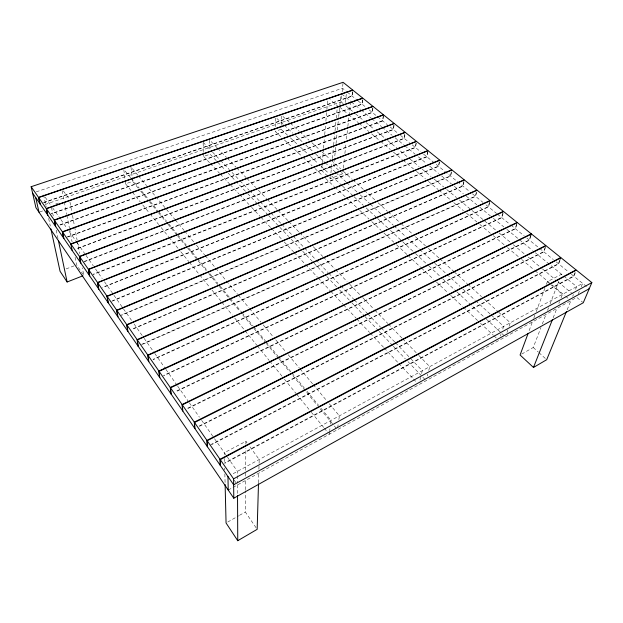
<?xml version="1.0" encoding="UTF-8"?>
<svg xmlns="http://www.w3.org/2000/svg" width="623" height="623" viewBox="0 0 623 623"><rect width="100%" height="100%" fill="white"/><g stroke="black" fill="none" stroke-linecap="round" stroke-linejoin="round"><path stroke-width="0.47" stroke-dasharray="3.12 2.34" d="M256.084 527.751L245.322 511.989L245.501 490.683M245.509 489.717L245.587 480.037M245.618 476.159L245.664 471.315M245.672 470.349L245.851 448.077M245.89 444.207L245.914 441.302L224.342 452.719L224.389 454.642M258.514 482.786L258.802 473.091M258.911 469.212L259.051 464.361M259.082 463.395L259.191 459.517L249.231 445.85M275.366 126.71L275.701 117.412L283.59 124.647M287.561 135.222L281.137 129.28L281.285 125.566M281.323 124.639L281.713 115.356L289.617 122.529M343.187 168.997L342.658 173.833L330.377 178.653L321.608 170.492L322.192 163.717M322.278 162.751L323.454 149.193M323.539 148.227L324.63 135.643M324.715 134.677L325.556 124.989M325.891 121.119L326.81 110.473M326.896 109.5L327.823 98.855M330.377 178.653L330.564 176.737M330.938 172.906L331.958 162.369M332.332 158.538L333.539 146.094M333.632 145.136L334.933 131.726M335.026 130.768L336.14 119.281M336.233 118.323L337.44 105.871L330.104 99.727M338.585 170.118L333.827 165.788L335.937 144.559M336.031 143.594L336.988 133.945M337.37 130.082L338.616 117.537M338.71 116.571L339.769 105.957M339.839 105.271L340.82 95.342M343.125 103.535L341.131 101.884L341.77 95.514M342.136 91.877L343.094 82.298M345.399 102.452L346.256 94.252M343.296 168.031L344.464 157.385M344.885 153.515L346.053 142.877M346.474 139.007L347.751 127.396M347.852 126.43L350.508 102.25M352.501 91.729L352.034 95.981L43.626 202.491M352.696 91.885L352.221 96.137L43.774 202.701M362.493 99.789L361.971 104.064L51.32 213.634M362.687 99.945L362.165 104.22L51.468 213.853M329.575 431.474L329.209 434.239L327.371 431.98M329.692 430.548L329.941 428.702M330.548 424.084L331.039 420.393L321.141 408.408M372.71 108.044L372.141 112.327L59.224 225.09M372.912 108.2L372.344 112.49L59.38 225.308M337.666 427.861L338.328 423.235M338.865 419.544L339.395 415.845L327.534 401.687M383.293 115.621L382.545 120.776L67.339 236.865M383.495 115.785L382.748 120.948L67.502 237.09M393.868 125.122L393.191 129.436L76.606 248.624M394.079 125.293L393.401 129.6L76.769 248.865M404.825 133.968L404.093 138.29L84.284 261.426M404.895 135.004L404.304 138.462L84.455 261.668M416.047 143.025L415.253 147.363L93.139 274.245M416.265 143.204L415.471 147.534L93.31 274.494M427.713 151.436L426.693 156.653L103.138 287.078M427.939 151.623L426.911 156.832L102.421 287.701M439.316 161.816L438.405 166.17L112.514 300.668M439.55 162.003L438.631 166.357L111.797 301.306M451.192 172.439L450.406 175.927L121.283 315.051M451.628 171.753L450.639 176.114L121.469 315.324M463.769 181.558L462.718 185.927L131.243 329.497M464.01 181.752L462.959 186.121L132.333 329.388M419.988 380.038L420.681 377.234M421.607 373.496L422.293 370.693L409.521 357.384M427.331 375.996L427.806 374.127M428.764 370.389L429.722 366.651L417.535 354.098M476.245 192.686L475.341 196.183L141.522 344.394M476.72 192.009L475.583 196.385L141.725 344.683M489.491 202.327L488.284 206.711L153.017 359.362M489.748 202.53L488.541 206.914L153.227 359.666M502.862 213.121L501.577 217.505L163.966 375.233M503.127 213.331L501.834 217.715L163.296 375.949M516.592 224.202L515.213 228.594L175.265 391.626M516.856 224.42L515.478 228.805L175.491 391.945M530.687 235.58L529.223 239.972L186.082 408.992M530.96 235.806L529.495 240.198L187.18 408.898M500.401 336.054L500.993 334.294M502.769 329.022L503.657 326.382L490.753 314.553M506.974 332.441L507.885 329.801M509.092 326.281L510.307 322.769L498.081 311.679M545.172 247.276L543.614 251.669L198.176 426.521M545.452 247.502L543.895 251.894L198.41 426.864M529.161 330.579L533.537 318.82M533.872 317.917L534.884 315.199M536.232 311.578L544.977 288.06M546.324 284.438L547.337 281.721L561.51 274.221L560.817 276.028M559.727 260.173L558.403 263.685L210.683 444.658M560.015 260.406L558.691 263.918L211.789 444.565M521.724 354.066L533.265 347.47L540.935 327.573M542.329 323.96L546.169 314.008M547.562 310.394L548.606 307.676M550 304.063L558.722 281.456M553.138 317.839L557.071 307.91M558.862 303.401L559.579 301.594M561.004 297.989L562.437 294.375L550.927 284.734M575.006 272.524L573.604 276.036L224.49 462.982M575.309 272.765L573.9 276.277L224.747 463.348M567.156 309.802L570.808 300.893M572.701 296.283L573.417 294.531M575.559 289.306L576.657 286.635L535.375 252.79M578.261 293.9L579.351 291.268M581.173 286.884L582.637 283.379L231.904 474.376M227.738 522.035L238.625 515.821M239.466 515.338L245.322 511.989M228.22 490.052L576.805 297.405L582.536 302.163M66.139 268.926L73.966 265.912M321.608 170.492L333.827 165.788M39.864 211.921L42.668 210.94M130.589 177.664L123.782 169.425L125.573 183.832L132.629 181.355L138.197 188.107M203.495 152.674L203.643 156.451L210.091 154.193L225.526 170.367M281.137 129.28L275.202 131.36L281.596 137.333M55.673 204.033L58.422 203.075M45.113 204.508L341.131 101.884M36.282 191.845L342.494 88.232L346.544 91.526M347.299 92.134L357.477 100.404M358.225 101.012L366.441 107.693M369.174 109.913L387.272 124.623M390.208 127.006L397.832 133.205M400.527 135.393L409.42 142.612M412.169 144.847L420.704 151.794M423.484 154.045L469.508 191.448M472.429 193.815L483.066 202.467M486.049 204.889L496.648 213.502M497.403 214.117L510.221 224.537M510.977 225.144L524.161 235.86M526.817 238.017L538.887 247.829M539.643 248.437L553.325 259.557M556.222 261.917L568.378 271.792M571.322 274.182L589.233 288.737M341.762 94.026L350.772 101.409M351.52 102.024L360.522 109.407M361.278 110.022L371.028 118.027M371.783 118.643L381.541 126.64M382.288 127.256L392.046 135.253M395.044 137.714L404.047 145.104M404.802 145.72L415.307 154.333M418.306 156.794L426.56 163.561M429.566 166.022L438.569 173.404M441.575 175.873L451.332 183.871M454.331 186.332L463.333 193.714M466.339 196.175L476.844 204.788M479.842 207.249L490.356 215.87M493.354 218.33L503.859 226.943M506.865 229.404L532.377 250.329M345.866 105.809L354.83 113.246M355.577 113.869L365.296 121.929M366.044 122.552L374.259 129.374M377.25 131.85L386.969 139.91M387.716 140.533L409.389 158.515M410.136 159.13L419.108 166.575M422.098 169.051L431.061 176.496M434.052 178.972L443.771 187.032M446.761 189.517L456.472 197.577M459.463 200.053L496.087 230.44M499.078 232.916L510.284 242.222M513.274 244.699L525.236 254.62M528.226 257.104L541.675 268.264M542.423 268.887L555.132 279.423M558.122 281.908L572.319 293.69M339.652 107.094L347.86 113.962M348.607 114.593L358.303 122.708M359.05 123.331L368.746 131.453M371.729 133.945L379.937 140.814M380.684 141.444L390.38 149.559M393.362 152.059L402.318 159.55M403.058 160.173L413.501 168.919M416.491 171.411L425.439 178.91M428.422 181.402L438.117 189.524M438.865 190.147L450.803 200.139M453.785 202.631L463.481 210.753M466.463 213.253L476.906 221.99M479.897 224.49L490.34 233.228M493.323 235.728L504.513 245.096M507.496 247.596L518.686 256.956M521.669 259.456L534.347 270.071M535.095 270.694L549.268 282.562M552.251 285.061L564.936 295.676M565.676 296.299L567.919 298.168M547.337 281.721L550.21 284.135M290.341 123.183L298.962 131.009M299.686 131.663L309.031 140.144M311.905 142.753L319.093 149.271M321.966 151.88L330.595 159.706M331.311 160.36L340.656 168.841M343.53 171.45L352.159 179.276M352.875 179.93L363.661 189.711M364.377 190.365L375.163 200.147M378.036 202.755L387.381 211.236M388.098 211.89L400.324 222.972M401.041 223.626L412.543 234.061M415.416 236.67L425.478 245.805M428.359 248.413L439.137 258.195M439.861 258.849L453.513 271.239M454.237 271.893L467.172 283.636M467.896 284.283L481.548 296.68M484.429 299.289L497.364 311.025M341.303 172.594L342.658 173.833M533.265 347.47L538.21 351.979M538.918 352.626L545.989 359.066M284.306 125.301L292.903 133.19M295.777 135.814L302.942 142.387M305.807 145.019L312.98 151.584M315.845 154.216L324.451 162.097M325.167 162.759L335.197 171.956M335.914 172.618L345.952 181.815M346.668 182.469L357.423 192.328M360.289 194.96L369.61 203.503M370.327 204.157L381.081 214.016M383.947 216.64L393.269 225.183M393.985 225.845L406.165 237.013M406.881 237.674L419.069 248.842M419.785 249.504L431.973 260.671M434.838 263.303L446.309 273.816M447.026 274.47L459.93 286.3M462.796 288.932L474.983 300.099M475.699 300.753L490.036 313.899M290.419 137.87L299.71 146.46M300.426 147.121L309.709 155.719M310.425 156.381L318.283 163.647M321.141 166.294L328.999 173.568M331.857 176.208L341.856 185.459M342.572 186.121L353.288 196.035M354.004 196.697L363.295 205.294M366.153 207.934L376.868 217.855M377.577 218.509L387.584 227.769M390.442 230.409L401.874 240.984M402.583 241.646L414.731 252.883M415.448 253.545L428.305 265.445M429.021 266.107L441.878 278.006M442.595 278.668L456.168 291.221M456.885 291.883L485.457 318.322M486.174 318.984L501.18 332.869M501.889 333.531L505.463 336.833M284.438 139.988L291.541 146.623M294.375 149.279L302.194 156.583M302.903 157.245L312.131 165.874M314.973 168.529L322.784 175.834M325.627 178.482L334.154 186.448M334.863 187.118L345.516 197.07M346.224 197.732L356.878 207.693M359.72 210.348L368.948 218.977M371.791 221.632L381.027 230.261M383.861 232.916L393.806 242.207M396.649 244.862L407.302 254.823M408.01 255.485L420.798 267.431M421.506 268.1L433.577 279.384M436.419 282.04L447.781 292.662M450.624 295.31L462.694 306.602M463.403 307.264L477.607 320.541M480.45 323.189L493.237 335.143M493.946 335.805L496.788 338.46M217.092 147.698L209.647 140.027L209.943 149.473M217.77 148.399L226.57 157.463M227.247 158.156L236.055 167.221M236.732 167.922L246.21 177.687M246.887 178.38L255.695 187.445M258.397 190.233L266.527 198.605M267.205 199.298L277.36 209.756M278.037 210.457L288.192 220.916M288.87 221.617L299.032 232.075M299.71 232.768L310.542 243.928M313.252 246.716L322.73 256.481M323.407 257.174L334.917 269.027M335.595 269.728L347.112 281.58M349.815 284.368L359.977 294.827M362.687 297.615L374.197 309.475M374.875 310.168L387.74 323.415M388.417 324.116L401.96 338.063M402.637 338.756L416.857 353.405M203.09 142.27L209.819 149.279M212.505 152.082L219.903 159.792M220.573 160.493L229.319 169.596M232.005 172.4L239.403 180.109M240.073 180.81L248.818 189.922M249.488 190.622L259.573 201.128M260.243 201.829L270.335 212.342M271.005 213.043L281.09 223.548M281.767 224.249L292.522 235.463M293.192 236.164L303.954 247.378M304.624 248.079L315.386 259.285M316.056 259.986L328.157 272.601M328.835 273.302L340.259 285.209M340.937 285.91L353.708 299.227M354.386 299.928L367.157 313.237M367.835 313.937L380.606 327.254M381.276 327.955L394.725 341.965M395.403 342.666L408.852 356.683M228.213 173.178L246.996 192.873M247.666 193.582L257.727 204.126M258.405 204.835L267.797 214.678M268.466 215.387L279.197 226.64M279.875 227.34L288.597 236.483M291.276 239.294L299.998 248.445M302.685 251.256L313.416 262.509M314.093 263.21L326.164 275.872M326.834 276.573L336.903 287.125M339.582 289.936L350.99 301.898M351.66 302.599L364.408 315.962M365.078 316.663L378.504 330.735M379.173 331.436L392.591 345.508M393.261 346.209L405.339 358.871M408.018 361.683L422.114 376.456M422.783 377.156L425.462 379.968M203.643 156.451L209.639 162.813M210.301 163.522L219.631 173.412M220.293 174.121L229.622 184.011M230.292 184.72L238.952 193.909M239.614 194.617L248.943 204.508M251.606 207.334L260.266 216.524M260.936 217.225L270.927 227.831M271.597 228.532L281.588 239.131M284.252 241.958L293.581 251.856M294.251 252.564L304.904 263.872M305.574 264.573L317.566 277.297M318.228 277.998L330.221 290.723M330.891 291.432L342.884 304.149M343.546 304.857L356.208 318.283M356.87 318.992L369.532 332.417M370.202 333.118L383.527 347.252M384.189 347.961L398.183 362.804M398.845 363.505L412.839 378.348M413.501 379.057L416.834 382.592M137.815 175.164L130.955 166.972L132.068 176.558M138.446 175.912L146.553 185.599M149.053 188.574L155.291 196.027M155.914 196.775L174.642 219.125M175.265 219.872L184.003 230.308M184.626 231.047L193.987 242.23M196.479 245.205L204.593 254.893M205.216 255.64L215.2 267.563M215.831 268.311L225.814 280.225M226.437 280.973L237.667 294.383M238.29 295.131L248.904 307.801M249.527 308.541L260.757 321.959M263.256 324.933L273.24 336.856M275.74 339.839L285.723 351.761M288.215 354.744L299.453 368.154M300.076 368.902L312.559 383.799M313.182 384.547L326.911 400.939M131.212 178.412L139.248 188.154M141.725 191.152L147.916 198.644M150.384 201.634L157.814 210.629M158.429 211.376L166.473 221.118M168.95 224.109L176.987 233.851M177.61 234.598L186.269 245.088M188.746 248.086L196.79 257.821M197.405 258.576L207.303 270.561M209.78 273.559L217.824 283.294M220.293 286.292L229.576 297.529M230.199 298.277L241.327 311.765M241.95 312.512L253.086 326M253.701 326.748L265.46 340.983M266.076 341.731L277.835 355.967M278.45 356.714L291.439 372.445M292.062 373.193L304.437 388.176M306.905 391.174L318.665 405.409M140.673 191.113L148.718 200.863M149.333 201.618L157.993 212.124M158.616 212.871L167.276 223.377M167.891 224.124L177.173 235.377M177.789 236.133L187.071 247.386M187.687 248.133L197.584 260.141M198.207 260.889L206.252 270.647M208.721 273.645L218.626 285.653M219.241 286.401L239.66 311.157M242.752 314.911L253.265 327.667M253.888 328.414L265.639 342.673M266.262 343.421L278.629 358.427M279.252 359.183L289.765 371.939M292.865 375.685L317.605 405.698M320.082 408.704L333.694 425.205M334.31 425.961L336.171 428.211M125.573 183.832L140.3 201.93M142.753 204.951L149.497 213.245M150.112 214.001L158.701 224.56M161.155 227.574L168.514 236.631M169.121 237.379L178.326 248.694M180.779 251.715L188.753 261.52M189.369 262.275L199.181 274.338M199.788 275.093L209.608 287.164M212.061 290.178L221.258 301.493M221.874 302.248L232.301 315.067M234.754 318.088L244.566 330.151M245.182 330.906L256.832 345.235M257.447 345.991L269.097 360.328M269.712 361.075L281.978 376.16M284.431 379.181L296.089 393.51M296.704 394.266L308.969 409.35M311.422 412.364L323.687 427.448M324.303 428.203L326.756 431.225M63.398 190.981L69.426 199.243M245.914 441.302L247.02 442.821M45.191 197.218L51.966 206.875M52.519 207.669L60.345 218.829M60.898 219.623L67.043 228.384M69.278 231.569L76.543 241.926M77.104 242.729L85.483 254.675M86.036 255.477L93.302 265.826M95.537 269.019L102.242 278.574M104.477 281.76L113.409 294.508M113.97 295.31L122.91 308.05M123.463 308.852L131.842 320.798M134.077 323.983L143.578 337.534M144.139 338.328L154.193 352.665M154.753 353.467L165.36 368.598M165.92 369.4L177.096 385.333M177.656 386.128L188.824 402.061M189.384 402.855L199.438 417.2M201.673 420.385L213.962 437.914M214.522 438.709L227.068 456.604M227.372 457.033L237.425 471.37L237.48 482.989M234.17 480.138L236.382 483.331M43.587 194.929L46.141 206.781M48.664 218.494L50.292 226.032M51.483 207.521L53.469 216.944M56.241 230.144L58.017 238.625M62.121 190.63L64.161 201.104M64.348 202.054L66.754 214.437M66.941 215.387L69.348 227.769M69.535 228.719L72.128 242.051M75.087 257.291L76.574 264.907L83.778 275.459L82.345 267.835M69.963 202.101L71.754 211.633M72.478 215.441L74.448 225.923M74.628 226.873L77.135 240.213M77.322 241.163L79.651 253.545M132.185 177.524L132.629 181.355M203.129 143.22L203.456 151.724M224.49 458.489L224.607 463.31M224.724 468.122L224.771 470.046M224.864 473.893L225.098 483.526M237.488 484.85L237.534 494.483"/><path stroke-width="0.93" d="M258.49 483.76L257.167 529.332L237.745 540.702L226.063 522.993L225.121 484.484M530.687 235.58L531.271 233.827L517.409 222.66L170.5 387.825L171.107 394.048M528.156 333.297L520.073 355.009L533.475 367.461L546.698 359.712L566.424 311.586M560.054 259.293L560.716 257.533L546.075 245.742L194.532 422.495L194.937 428.624M533.475 367.461L552.422 319.638M220.456 465.646L220.269 459.649L576.361 270.133L591.85 282.601L583.26 302.762L233.789 498.221L35.924 207.693L31.15 186.713L343.094 82.298L352.688 90.023L38.533 197.366L31.15 186.713M589.233 288.737L233.641 484.78L32.598 193.091M233.789 498.221L233.578 478.853L591.85 282.601M220.207 465.28L220.012 459.283L576.065 269.891L561.012 257.766L207.179 440.749L207.475 446.816M207.233 446.457L206.929 440.391L560.716 257.533M194.703 428.281L194.29 422.153L545.795 245.517L531.551 234.046L182.313 404.864L182.819 411.048M182.594 410.713L182.08 404.537L531.271 233.827M170.889 393.72L170.281 387.498L517.137 222.442L503.641 211.571L159.083 371.339L159.776 377.6M159.558 377.289L158.865 371.028L503.376 211.361L490.231 200.777L148.025 355.383L148.804 361.683M148.593 361.379L147.815 355.087L489.974 200.575L477.171 190.256L137.325 339.94L138.174 346.263M137.971 345.967L137.122 339.644L476.922 190.054L464.439 180.008L126.952 324.972L127.879 331.319M127.684 331.039L126.757 324.692L464.19 179.813L452.025 170.009L116.906 310.472L117.895 316.834M117.7 316.562L116.711 310.199L451.784 169.822L439.916 160.259L107.164 296.408L108.207 302.786M108.028 302.521L106.977 296.143L439.682 160.072L428.11 150.75L97.71 282.764L98.816 289.158M88.528 269.518L97.531 282.507L427.884 150.571L416.585 141.468L88.528 269.518L89.689 275.919M50.907 228.859L60.057 271.278L67.128 281.993L82.898 275.802M79.619 256.66L88.357 269.268L416.359 141.296L405.332 132.411L79.619 256.66L80.834 263.07M79.448 256.419L405.114 132.24L394.343 123.564L70.967 244.169L79.448 256.419L80.663 262.82M62.557 232.029L70.804 243.936L394.141 123.401L383.62 114.928L62.557 232.029L63.858 238.438M54.372 220.231L62.393 231.803L383.418 114.764L373.138 106.486L54.372 220.231L55.72 226.632M46.421 208.752L54.217 220.005L372.936 106.331L362.898 98.239L46.421 208.752L47.8 215.145M38.681 197.577L46.273 208.534L362.703 98.084L352.883 90.179L38.681 197.577L40.098 203.97M97.71 282.764L106.977 296.143M107.164 296.408L116.711 310.199M116.906 310.472L126.757 324.692M126.952 324.972L137.122 339.644M137.325 339.94L147.815 355.087M148.025 355.383L158.865 371.028M159.083 371.339L170.281 387.498M170.5 387.825L182.08 404.537M182.313 404.864L194.29 422.153M194.532 422.495L206.929 440.391M207.179 440.749L220.012 459.283M220.269 459.649L233.578 478.853M35.713 197.608L39.008 212.225M38.533 197.366L39.95 203.76M46.273 208.534L47.652 214.927M54.217 220.005L55.564 226.406M58.414 240.517L67.128 281.993M62.393 231.803L63.694 238.204M70.804 243.936L72.221 250.578M88.357 269.268L89.517 275.67M97.531 282.507L98.636 288.901M227.956 476.525L228.22 490.052M237.534 495.449L237.745 540.702"/></g></svg>
